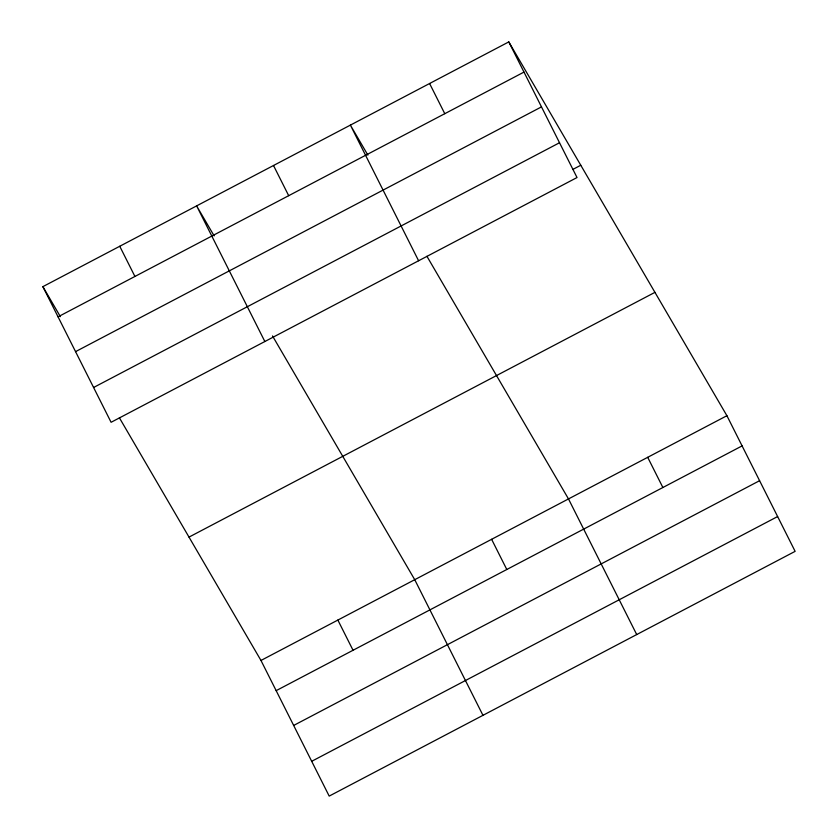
<?xml version="1.0" encoding="UTF-8"?>
<svg xmlns="http://www.w3.org/2000/svg" width="838" height="838" viewBox="0 0 838 838"><rect width="100%" height="100%" fill="white"/><g stroke="black" fill="none" stroke-linecap="round" stroke-linejoin="round"><path stroke-width="1.26" d="M508.802 41.9L577.026 177.541L111.087 422.289L42.874 286.648L508.802 41.9L726.913 415.711L795.126 551.352L329.198 796.1L260.974 660.459L119.405 417.816M58.052 316.837L523.98 72.089M75.556 351.635L541.484 106.887M93.594 387.491L559.522 142.743M572.742 169.475L580.776 165.254M189 537.106L654.928 292.357M260.974 660.459L726.913 415.711M276.163 690.648L742.091 445.9M293.667 725.446L759.595 480.698M311.694 761.302L777.622 516.554M367.892 155.124L350.389 125.113L418.602 260.754M426.919 256.281L568.489 498.924L636.712 634.565M214.14 235.887L196.626 205.886L264.85 341.527M272.507 335.933L414.737 579.697L482.96 715.327M42.874 286.648L60.378 316.659M647.701 457.318L662.879 487.507M429.59 83.507L444.779 113.696M491.613 539.305L506.801 569.494M273.502 165.495L288.691 195.683M337.861 620.078L353.039 650.267M119.75 246.267L134.928 276.456"/></g></svg>
